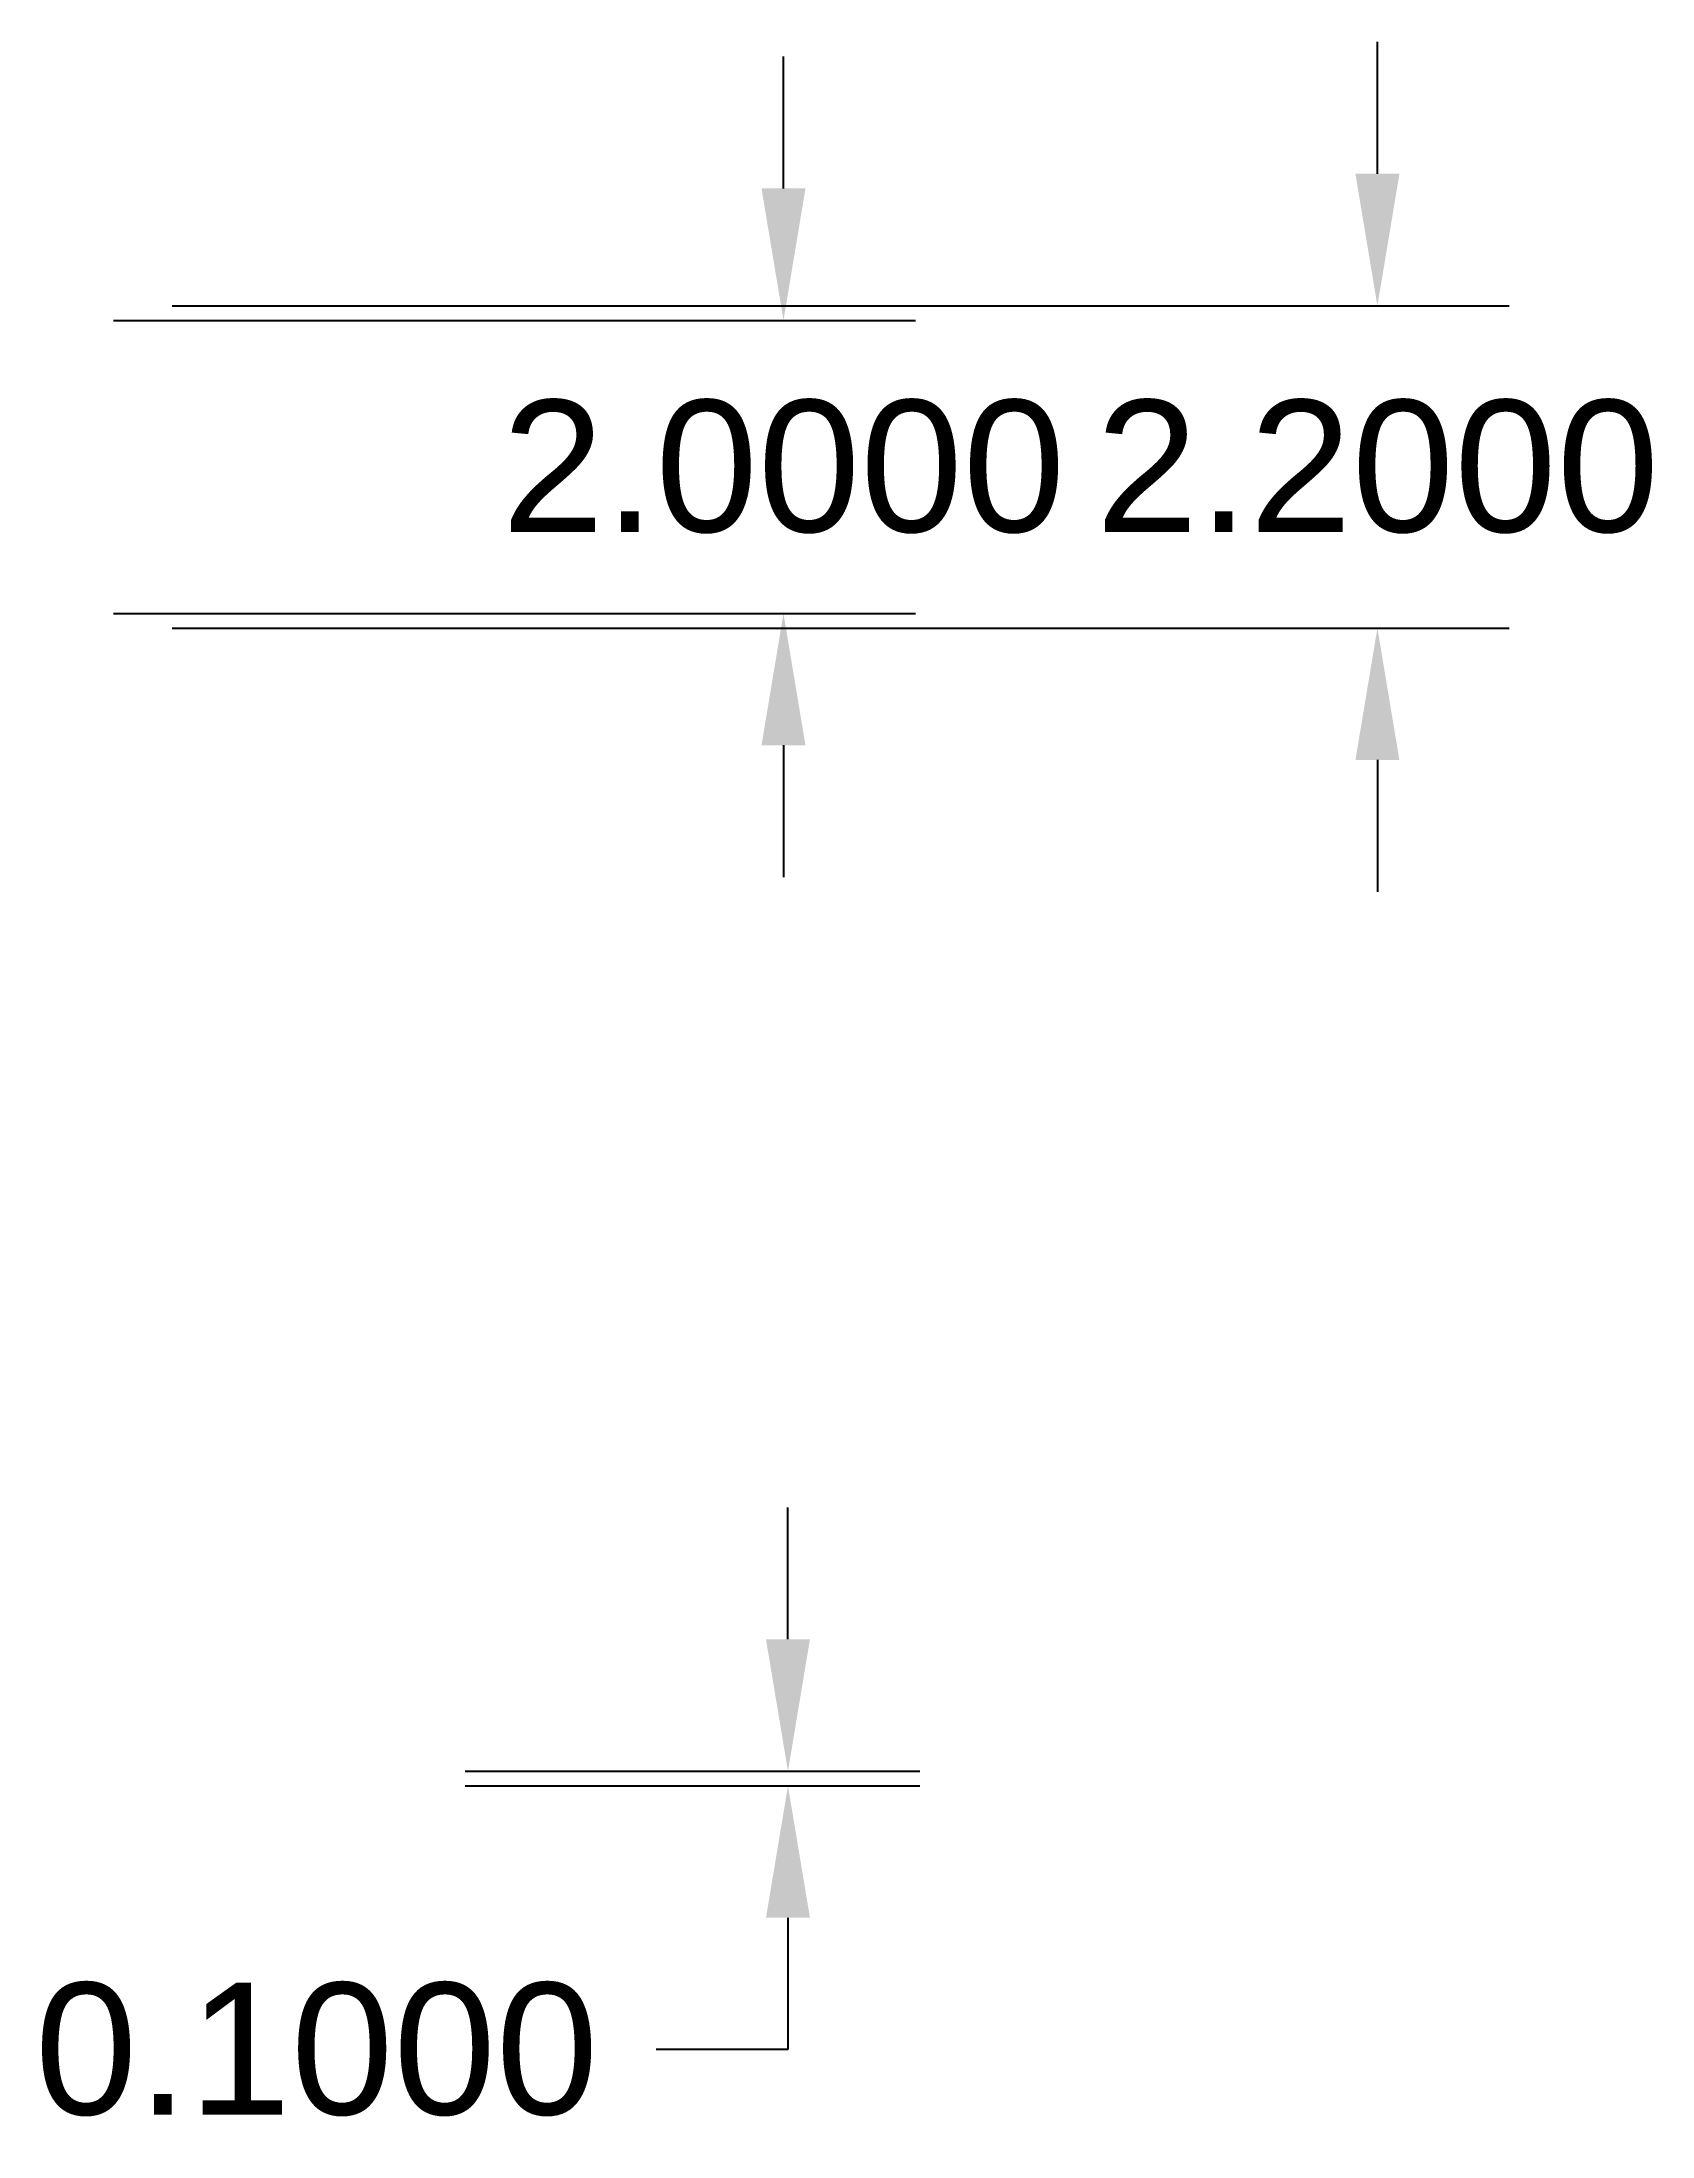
# Paper-space layout 'Layout1' of a CAD drawing. Header units: inches. Extents: x 8.25 to 10.44, y 1.83 to 4.69.
import ezdxf

# ---------------------------------------------------------------- set-up
doc = ezdxf.new("R2010")
doc.units = ezdxf.units.IN
doc.header["$MEASUREMENT"] = 0
doc.styles.get("Standard").update_dxf_attribs({"font": 'arial.ttf'})
doc.dimstyles.get("Standard").update_dxf_attribs({"dimtxt": 0.18, "dimasz": 0.18, "dimexe": 0.18, "dimexo": 0.0625, "dimgap": 0.09, "dimtad": 0, "dimtih": 1, "dimtoh": 1, "dimdec": 4, "dimzin": 0, "dimdsep": 46, "dimtxsty": 'Standard', "dimcen": 0.09, "dimadec": 0, "dimazin": 0, "dimtfac": 1, "dimtdec": 4, "dimtofl": 0, "dimtmove": 0, "dimatfit": 3, "dimfxl": 1, "dimtolj": 1, "dimtzin": 0, "dimarcsym": 0})

# ---------------------------------------------------------------- blocks, each defined once
blk = doc.blocks.new('*D49')
at = {"color": 0, "lineweight": -2, "transparency": 16777216}
for p, q in [((9.2657, 2.5114), (9.2657, 2.6914)), ((8.8254, 2.3314), (9.4457, 2.3314)), ((8.8254, 2.3114), (9.4457, 2.3114)), ((9.2657, 2.1314), (9.2657, 1.9514)), ((9.2657, 1.9514), (9.0857, 1.9514))]:
    blk.add_line(p, q, dxfattribs=at)
at = {"color": 0, "transparency": 16777216}
for points in [[(9.2357, 2.5114), (9.2957, 2.5114), (9.2657, 2.3314)], [(9.2357, 2.1314), (9.2957, 2.1314), (9.2657, 2.3114)]]:
    blk.add_solid(points, dxfattribs=at)
at = {"layer": 'Defpoints', "color": 0, "transparency": 16777216}
for p in [(8.7629, 2.3314), (8.7629, 2.3114), (9.2657, 2.3114)]:
    blk.add_point(p, dxfattribs=at)
at = {"color": 0, "transparency": 16777216, "insert": (8.6224, 1.9514), "char_height": 0.18, "attachment_point": 5}
blk.add_mtext('\\A1;0.1000', dxfattribs=at)
blk = doc.blocks.new('*D50')
at = {"color": 0, "lineweight": -2, "transparency": 16777216}
for p, q in [((10.0701, 4.5114), (10.0701, 4.6914)), ((8.4254, 4.3314), (10.2501, 4.3314)), ((8.4254, 3.8914), (10.2501, 3.8914)), ((10.0701, 3.7114), (10.0701, 3.5314))]:
    blk.add_line(p, q, dxfattribs=at)
at = {"color": 0, "transparency": 16777216}
for points in [[(10.0401, 4.5114), (10.1001, 4.5114), (10.0701, 4.3314)], [(10.0401, 3.7114), (10.1001, 3.7114), (10.0701, 3.8914)]]:
    blk.add_solid(points, dxfattribs=at)
at = {"layer": 'Defpoints', "color": 0, "transparency": 16777216}
for p in [(8.3629, 4.3314), (10.0701, 4.3314), (8.3629, 3.8914)]:
    blk.add_point(p, dxfattribs=at)
at = {"color": 0, "transparency": 16777216, "insert": (10.0701, 4.1114), "char_height": 0.18, "attachment_point": 5}
blk.add_mtext('\\A1;2.2000', dxfattribs=at)
blk = doc.blocks.new('*D51')
at = {"color": 0, "lineweight": -2, "transparency": 16777216}
for p, q in [((9.2596, 4.4914), (9.2596, 4.6714)), ((8.3454, 4.3114), (9.4396, 4.3114)), ((8.3454, 3.9114), (9.4396, 3.9114)), ((9.2596, 3.7314), (9.2596, 3.5514))]:
    blk.add_line(p, q, dxfattribs=at)
at = {"color": 0, "transparency": 16777216}
for points in [[(9.2296, 4.4914), (9.2896, 4.4914), (9.2596, 4.3114)], [(9.2296, 3.7314), (9.2896, 3.7314), (9.2596, 3.9114)]]:
    blk.add_solid(points, dxfattribs=at)
at = {"layer": 'Defpoints', "color": 0, "transparency": 16777216}
for p in [(8.2829, 4.3114), (8.2829, 3.9114), (9.2596, 3.9114)]:
    blk.add_point(p, dxfattribs=at)
at = {"color": 0, "transparency": 16777216, "insert": (9.2596, 4.1114), "char_height": 0.18, "attachment_point": 5}
blk.add_mtext('\\A1;2.0000', dxfattribs=at)

psp = doc.layouts.get("Layout1")

# ---------------------------------------------------------------- dimensions: what is measured, and where the dimension line sits
for base, p1, p2, picture, middle in [((10.070121, 4.33143), (8.362889, 3.89143), (8.362889, 4.33143), '*D50', (10.070121, 4.11143)), ((9.259571, 3.91143), (8.282889, 4.31143), (8.282889, 3.91143), '*D51', (9.259571, 4.11143)), ((9.265714, 2.31143), (8.762889, 2.33143), (8.762889, 2.31143), '*D49', (8.622392, 1.95143))]:
    dim = psp.add_linear_dim(base=base, p1=p1, p2=p2, angle=90, dimstyle='Standard', override={"dimlfac": -5})
    dim.commit()
    dim.dimension.update_dxf_attribs({"geometry": picture, "text_midpoint": middle})

doc.saveas('drawing.dxf')
